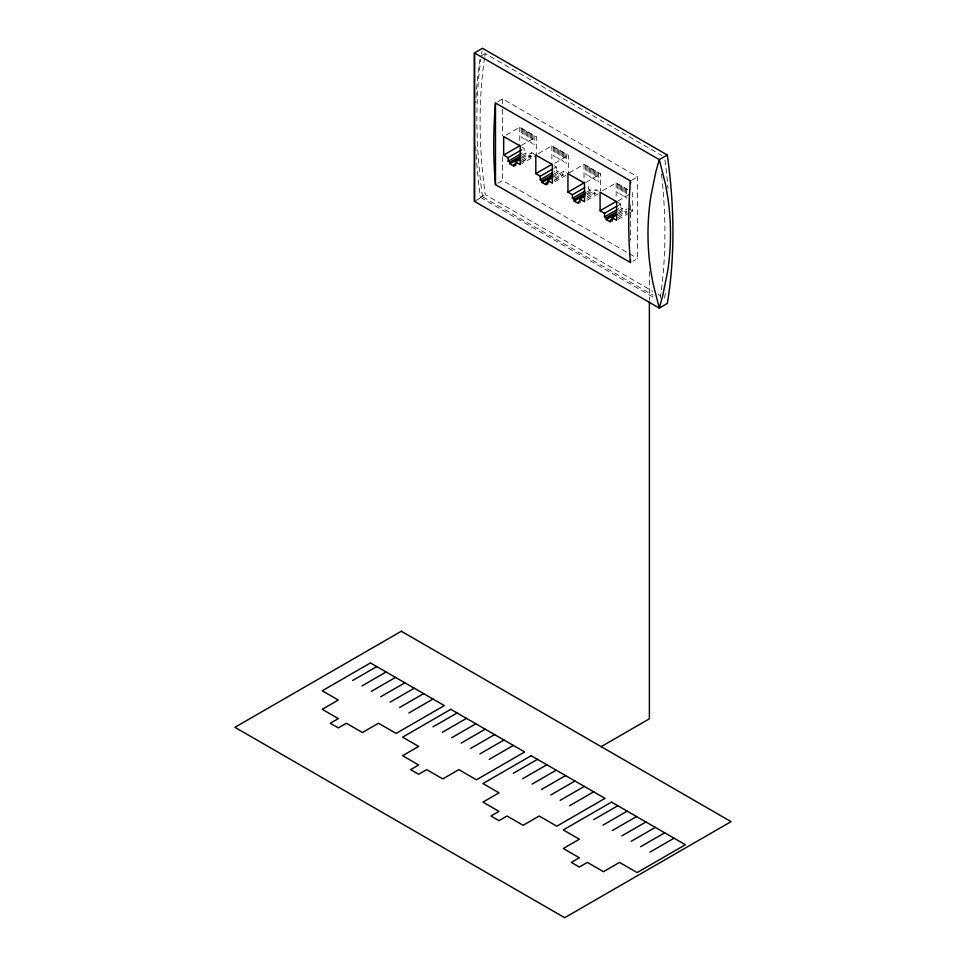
<?xml version="1.0" encoding="UTF-8"?>
<svg xmlns="http://www.w3.org/2000/svg" width="966" height="966" viewBox="0 0 966 966"><rect width="100%" height="100%" fill="white"/><g stroke="black" fill="none" stroke-linecap="round" stroke-linejoin="round"><path stroke-width="0.72" stroke-dasharray="4.83 3.62" d="M484.618 57.779L483.978 61.957A518.887 299.581 60 0 0 483.978 184.784L485.246 194.613L652.883 291.394M484.823 56.378L485.246 53.589L661.976 155.623M660.176 298.144L661.034 292.565A518.887 299.581 60 0 0 662.133 179.881M664.572 298.144L665.852 289.788M485.246 53.589L480.428 56.378L479.16 64.746A518.887 299.581 60 0 0 475.755 102.625M497.852 101.599L502.598 98.87L637.584 176.802L637.584 258.441L632.839 261.182M506.148 135.083L519.744 127.234L536.287 136.786L536.287 155.345L521.459 163.906M521.459 145.347L536.287 136.786M522.244 155.103L525.951 152.966L525.951 154.645L530.105 157.035L530.105 155.369L531.674 156.275L531.674 152.676L535.14 154.681M522.244 156.782L525.951 154.645M521.785 158.388L531.674 152.676M521.459 160.356L530.105 155.369M521.459 162.034L530.105 157.035M521.785 161.974L531.674 156.275M538.279 153.642L551.876 145.781L568.431 155.345L568.431 173.892L563.818 171.236L553.929 176.947M497.852 183.25L502.598 180.509L637.584 258.441M475.767 146.095A518.887 299.581 60 0 0 479.16 187.561L480.428 197.402L485.246 194.613M475.622 200.723L482.517 196.75L653.004 295.173M554.834 163.194L568.431 155.345M553.856 168.338L556.319 166.913L556.319 170.499L553.856 171.924M554.387 173.663L558.094 171.525L558.094 173.192L562.248 175.595L562.248 173.916L563.818 174.822L563.818 171.236M554.387 175.341L558.094 173.192M554.834 178.203L562.248 173.916M554.834 179.881L562.248 175.595M553.929 180.533L563.818 174.822M569.191 172.902L584.019 164.341L600.574 173.892L600.574 191.026M554.834 181.753L565.955 175.329M585.734 182.465L600.574 173.892M586.519 192.222L590.226 190.073L590.226 191.751L594.392 194.154L594.392 192.476L595.95 193.381L595.95 189.783L598.268 191.123M586.519 193.888L590.226 191.751M587.304 194.782L595.95 189.783M586.966 196.762L594.392 192.476M586.966 198.441L595.95 193.381M602.567 190.749L616.163 182.9L627.96 189.71M586.978 200.3L598.099 193.876M631.655 180.219L637.584 176.802M617.878 201.013L630.243 193.876M618.131 205.444L620.607 204.019L620.607 207.618L618.131 209.042M618.663 210.769L622.37 208.632L622.37 210.31L626.523 212.713L626.523 211.035L617.878 216.034M618.663 212.448L622.37 210.31M618.204 214.054L626.862 209.054M617.878 217.7L626.862 212.653M617.878 219.572L628.999 213.148M630.243 212.435L632.706 211.011L632.706 192.451M521.966 147.073L524.188 148.353L524.188 151.94L525.951 152.966M554.098 165.621L556.319 166.913M616.163 201.447L620.607 204.019M628.093 208.342L632.706 211.011M556.319 170.499L558.094 171.525M590.226 190.073L588.463 189.058L588.463 185.46M620.607 207.618L622.37 208.632M658.075 294.401L660.684 295.898M480.428 197.402L654.562 297.926M664.946 159.933L665.852 166.961A518.887 299.581 60 0 1 668.001 188.587M649.381 271.591L649.381 300.197M630.472 204.659L630.472 240.28M626.668 188.962L626.668 198.247M625.388 188.225L625.388 197.499M624.096 187.476L624.096 196.762M622.816 186.74L622.816 196.013M621.524 186.003L621.524 195.277M620.244 185.255L620.244 194.528M618.952 184.518L618.952 193.792M617.672 183.769L617.672 193.043M616.163 182.9L616.163 198.598M598.389 172.636L598.389 181.91M597.109 171.9L597.109 181.173M595.817 171.151L595.817 180.437M594.537 170.414L594.537 179.688M593.245 169.666L593.245 178.951M591.965 168.929L591.965 178.203M590.673 168.181L590.673 177.466M589.393 167.444L589.393 176.718M588.101 166.695L588.101 175.981M586.821 165.959L586.821 175.232M585.529 165.21L585.529 174.496M584.019 164.341L584.019 182.9M566.245 154.077L566.245 163.363M564.965 153.34L564.965 162.614M563.673 152.592L563.673 161.877M562.393 151.855L562.393 161.129M561.101 151.119L561.101 160.392M559.821 150.37L559.821 159.644M558.541 149.633L558.541 158.907M557.249 148.885L557.249 158.158M555.969 148.148L555.969 157.422M554.677 147.4L554.677 156.685M553.397 146.663L553.397 155.937M551.876 145.781L551.876 162.916M534.113 135.53L534.113 144.803M532.821 134.781L532.821 144.067M531.542 134.045L531.542 143.318M530.249 133.296L530.249 142.582M528.97 132.559L528.97 141.833M527.678 131.811L527.678 141.096M526.398 131.074L526.398 140.348M525.106 130.325L525.106 139.611M523.826 129.589L523.826 138.863M522.546 128.852L522.546 138.126M521.254 128.104L521.254 137.377M519.744 127.234L519.744 145.781M502.598 98.87L502.598 107.769M502.598 109.255L502.598 135.977M502.598 156.758L502.598 180.509M661.529 174.097A518.887 299.581 60 0 1 661.988 178.444M482.517 196.75A523.427 302.201 60 0 1 480.79 59.578M481.611 53.915A523.427 302.201 60 0 1 482.058 51.101"/><path stroke-width="1.45" d="M474.475 201.387L474.511 169.304A369.749 1.135 89.9 0 0 474.511 94.801L474.475 52.937L482.517 48.3L667.313 154.995A523.427 302.201 60 0 1 667.313 303.445L659.283 308.082L474.475 201.387L474.451 159.571A372.514 1.147 89.9 0 1 474.451 85.056L474.475 52.937L659.283 159.631L665.502 184.252L667.675 196.617A372.514 304.157 0.4 0 1 667.687 271.132L662.7 295.813L659.283 308.082L653.016 283.461L650.818 271.096A369.749 301.899 0.4 0 1 650.818 196.581L655.829 171.9L659.283 159.631L667.313 154.995M630.472 183.878L630.472 180.908L495.486 102.976L495.172 106.719A523.427 302.201 -60 0 0 495.172 181.234L495.486 184.615L630.472 262.547L630.472 259.576M630.472 180.908L630.158 184.651A523.427 302.201 -60 0 0 630.158 259.166L630.472 262.547M521.012 155.816L509.879 162.24L509.879 163.918L514.045 166.321L514.045 164.643L515.602 165.548L515.602 161.95L520.227 164.618L520.227 146.059L503.672 136.508L503.672 155.067L519.744 145.781M503.672 155.067L508.116 157.627L521.712 149.778M508.116 157.627L508.116 161.225L521.712 153.377M509.879 163.918L521.012 157.494M515.602 161.95L520.553 159.1M514.045 164.643L516.508 163.218M553.144 174.375L542.023 180.799L542.023 182.477L546.176 184.88L546.176 183.202L547.746 184.108L547.746 180.509L552.359 183.178L552.359 164.618L535.816 155.067L535.816 173.614L551.876 164.341M535.816 173.614L540.248 176.186L552.612 169.05M540.248 176.186L540.248 179.773L552.612 172.636M542.023 182.477L553.144 176.054M547.746 180.509L552.685 177.659M546.176 183.202L548.652 181.777M585.287 192.934L574.166 199.358L574.166 201.037L578.32 203.428L578.32 201.749L579.89 202.655L579.89 199.068L584.502 201.737L584.502 183.178L567.948 173.614L567.948 192.174L584.019 182.9M567.948 192.174L572.391 194.746L584.756 187.609M572.391 194.746L572.391 198.332L584.756 191.196M574.166 201.037L585.287 194.613M579.89 199.068L584.828 196.207M616.187 212.206L606.298 217.905L606.298 219.584L610.452 221.987L610.452 220.308L612.021 221.214L612.021 217.616L616.646 220.284L616.646 201.725L600.091 192.174L600.091 210.733L616.163 201.447M600.091 210.733L604.535 213.293L616.888 206.156M604.535 213.293L604.535 216.891L616.888 209.755M606.298 219.584L616.187 213.872M612.021 217.616L616.972 214.766M610.452 220.308L612.927 218.884M352.65 680.487L376.752 666.576M362.021 685.908L386.134 671.986M371.403 691.318L395.505 677.395M380.773 696.727L404.875 682.805M390.143 702.137L414.257 688.227M399.526 707.547L423.627 693.636M408.896 712.968L432.997 699.046M432.997 726.879L457.111 712.968M442.38 732.288L466.481 718.378M451.75 737.71L475.852 723.788M461.12 743.12L485.222 729.197M470.502 748.529L494.604 734.607M479.873 753.939L503.974 740.028M489.243 759.348L513.344 745.438M513.344 773.271L537.458 759.348M522.727 778.681L546.828 764.77M532.097 784.09L556.199 770.18M601.178 746.646L649.381 718.813L649.381 301.706M541.467 789.5L565.581 775.589M550.849 794.921L574.951 780.999M560.22 800.331L584.321 786.409M569.59 805.741L593.704 791.83M593.704 819.663L617.805 805.741M603.074 825.073L627.175 811.15M612.444 830.482L636.546 816.56M621.814 835.892L645.928 821.981M631.196 841.301L655.298 827.391M640.567 846.723L664.668 832.801M649.937 852.133L674.051 838.21M508.116 161.225L509.879 162.24M540.248 179.773L542.023 180.799M572.391 198.332L574.166 199.358M604.535 216.891L606.298 217.905M495.486 102.976L495.486 184.615M401.313 631.257L234.931 727.313L564.687 917.7L731.069 821.643L401.313 631.257M370.461 662.942L322.246 690.775L338.317 700.048L322.246 709.322L338.317 718.607L330.275 723.244L338.317 727.881L346.347 723.244L362.419 732.518L378.491 723.244L396.108 733.411L444.312 705.578L370.461 662.942M450.808 709.322L402.593 737.155L418.664 746.44L402.593 755.714L418.664 764.987L410.635 769.636L418.664 774.273L426.694 769.636L442.766 778.91L458.838 769.636L476.455 779.803L524.671 751.971L450.808 709.322M531.155 755.714L482.94 783.547L499.011 792.82L482.94 802.106L499.011 811.38L490.982 816.016L499.011 820.653L507.053 816.016L523.113 825.302L539.185 816.016L556.802 826.196L605.018 798.363L531.155 755.714M611.502 802.106L563.287 829.939L579.359 839.212L563.287 848.486L579.359 857.772L571.329 862.409L579.359 867.045L587.4 862.409L603.472 871.682L619.532 862.409L637.149 872.576L685.365 844.743L611.502 802.106"/></g></svg>
